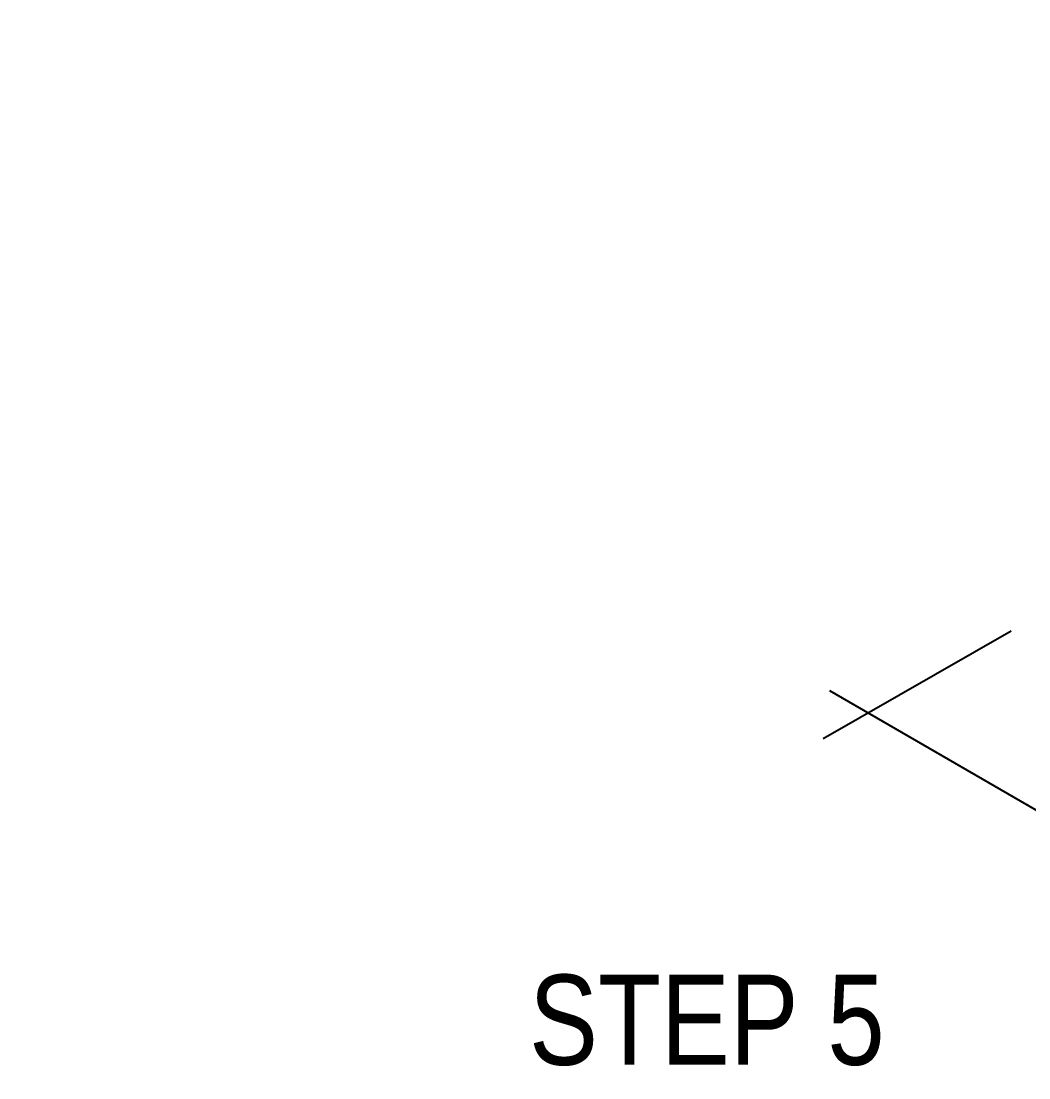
# Model space of a CAD drawing. Header units: inches. Extents: x -17.6 to 82.3, y -15.1 to 23.2.
# Drawn here: x 11.86 to 15.355, y 9.463 to 13.128 of the extents above; entities that cross this region are included whole.
import ezdxf

# ---------------------------------------------------------------- set-up
doc = ezdxf.new("R2010")
doc.units = ezdxf.units.IN
doc.header["$MEASUREMENT"] = 0
for name, color, linetype, lineweight in [('.ATI-TEXT', 7, 'Continuous', 0), ('G-ANNO-TTLB', 7, 'Continuous', 0), ('TYVEK', 7, 'Continuous', 0)]:
    doc.layers.add(name, color=color, linetype=linetype, lineweight=lineweight)

msp = doc.modelspace()

# ---------------------------------------------------------------- hatches: boundary and pattern name
at = {"layer": 'G-ANNO-TTLB', "true_color": 0xff00ff, "transparency": 33554687}
h = msp.add_hatch(color=6, dxfattribs=at)
edge = h.paths.add_edge_path()
edge.add_spline(control_points=[(24.6253, -11.0625), (24.6253, -11.0625), (-16.0625, -11.0625), (-16.0625, -11.0625), (-16.0625, -11.0625), (-16.0625, 23.0625), (-16.0625, 23.0625), (-16.0625, 23.0625), (24.6253, 23.0625), (24.6253, 23.0625), (24.6253, 23.0625), (24.6253, -11.0625), (24.6253, -11.0625)], knot_values=[0, 0, 0, 0, 1, 1, 1, 2, 2, 2, 3, 3, 3, 4, 4, 4, 4], degree=3, periodic=0)
edge = h.paths.add_edge_path()
edge.add_spline(control_points=[(-15.9375, 22.9375), (-15.9375, 22.9375), (-15.9375, -10.9375), (-15.9375, -10.9375), (-15.9375, -10.9375), (24.5003, -10.9375), (24.5003, -10.9375), (24.5003, -10.9375), (24.5003, 22.9375), (24.5003, 22.9375), (24.5003, 22.9375), (-15.9375, 22.9375), (-15.9375, 22.9375)], knot_values=[0, 0, 0, 0, 1, 1, 1, 2, 2, 2, 3, 3, 3, 4, 4, 4, 4], degree=3, periodic=0)
edge.add_line((-15.9375, 22.9375), (-15.9375, 22.9375))

# ---------------------------------------------------------------- linework, layer by layer
at = {"layer": 'G-ANNO-TTLB'}
for points in [[(24.6253, -11.0625), (24.6253, -11.0625), (-16.0625, -11.0625), (-16.0625, -11.0625), (-16.0625, -11.0625), (-16.0625, 23.0625), (-16.0625, 23.0625), (-16.0625, 23.0625), (24.6253, 23.0625), (24.6253, 23.0625), (24.6253, 23.0625), (24.6253, -11.0625), (24.6253, -11.0625)], [(-15.9375, 22.9375), (-15.9375, 22.9375), (-15.9375, -10.9375), (-15.9375, -10.9375), (-15.9375, -10.9375), (24.5003, -10.9375), (24.5003, -10.9375), (24.5003, -10.9375), (24.5003, 22.9375), (24.5003, 22.9375), (24.5003, 22.9375), (-15.9375, 22.9375), (-15.9375, 22.9375)]]:
    msp.add_open_spline(points, degree=3, knots=[0, 0, 0, 0, 1, 1, 1, 2, 2, 2, 3, 3, 3, 4, 4, 4, 4], dxfattribs=at)
at = {"layer": 'TYVEK', "color": 1, "lineweight": 25, "true_color": 0xff0000}
for p, q in [((15.2945, 11.0115), (14.6419, 10.6383)), ((14.6635, 10.8062), (15.6362, 10.2439))]:
    msp.add_line(p, q, dxfattribs=at)

# ---------------------------------------------------------------- texts
at = {"layer": '.ATI-TEXT', "insert": (13.6219, 9.5035), "char_height": 0.2, "attachment_point": 7}
msp.add_mtext('\\C18;\\c0;\\FArial Narrow|b0|i0|c1;\\H0.312500;\\W1.000000;STEP 5', dxfattribs=at)

doc.saveas('drawing.dxf')
